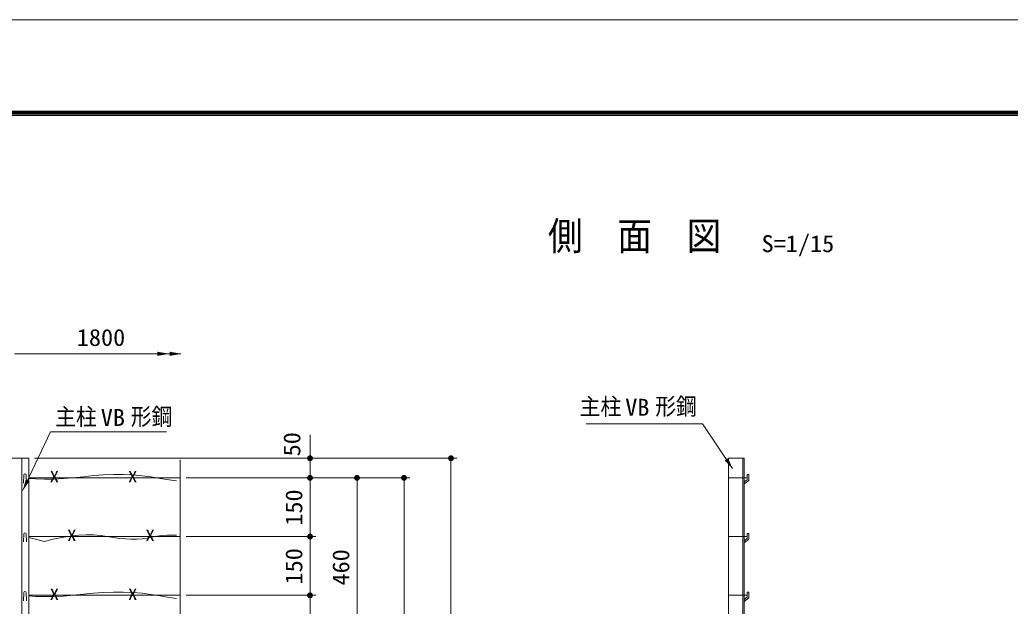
# Model space of a CAD drawing. Units: millimetres at full size. Extents: x -4455 to 4455, y -3150 to 3150.
# Drawn here: x -1412 to 1117, y 1653 to 3150 of the extents above; entities that cross this region are included whole.
import ezdxf
from ezdxf.enums import TextEntityAlignment as Align

# ---------------------------------------------------------------- set-up
doc = ezdxf.new("R2010")
doc.units = ezdxf.units.MM
doc.header["$LTSCALE"] = 20
for name, color, linetype, lineweight in [('0-0_1部材', 3, 'Continuous', 18), ('0-1_5寸法', 1, 'Continuous', 18), ('0-2_SUNPOU', 1, 'Continuous', 18), ('0-5_2網', 4, 'Continuous', 18), ('0-9_6文字', 3, 'Continuous', 18), ('0-E_0', 3, 'Continuous', 18), ('1-0_D-TTL', 7, 'Continuous', 18)]:
    doc.layers.add(name, color=color, linetype=linetype, lineweight=lineweight)
doc.styles.add('ＭＳ ゴシック', font='')
doc.styles.get('ＭＳ ゴシック').set_extended_font_data('MS Gothic')

# ---------------------------------------------------------------- blocks, each defined once
blk = doc.blocks.new('M1')
at = {"layer": '0-2_SUNPOU'}
blk.add_line((-5, 0), (-38.58, 0), dxfattribs=at)
for points in [[(0, 0), (-5, 0), (-4.96, 0.63)], [(0, 0), (-4.96, -0.63), (-5, 0)], [(0, 0), (-4.96, 0.63), (-4.84, 1.24)], [(0, 0), (-4.84, -1.24), (-4.96, -0.63)], [(0, 0), (-4.84, 1.24), (-4.65, 1.84)], [(0, 0), (-4.65, -1.84), (-4.84, -1.24)], [(0, 0), (-4.65, 1.84), (-4.38, 2.41)], [(0, 0), (-4.38, -2.41), (-4.65, -1.84)], [(0, 0), (-4.38, 2.41), (-4.05, 2.94)], [(0, 0), (-4.05, -2.94), (-4.38, -2.41)], [(0, 0), (-4.05, 2.94), (-3.64, 3.42)], [(0, 0), (-3.64, -3.42), (-4.05, -2.94)], [(0, 0), (-3.64, 3.42), (-3.19, 3.85)], [(0, 0), (-3.19, -3.85), (-3.64, -3.42)], [(0, 0), (-3.19, 3.85), (-2.68, 4.22)], [(0, 0), (-2.68, -4.22), (-3.19, -3.85)], [(0, 0), (-2.68, 4.22), (-2.13, 4.52)], [(0, 0), (-2.13, -4.52), (-2.68, -4.22)], [(0, 0), (-2.13, 4.52), (-1.55, 4.76)], [(0, 0), (-1.55, -4.76), (-2.13, -4.52)], [(0, 0), (-1.55, 4.76), (-0.94, 4.91)], [(0, 0), (-0.94, -4.91), (-1.55, -4.76)], [(0, 0), (-0.94, 4.91), (-0.31, 4.99)], [(0, 0), (-0.31, -4.99), (-0.94, -4.91)], [(0, 0), (-0.31, 4.99), (0.31, 4.99)], [(0, 0), (0.31, -4.99), (-0.31, -4.99)], [(0, 0), (0.31, 4.99), (0.94, 4.91)], [(0, 0), (0.94, 4.91), (1.55, 4.76)], [(0, 0), (1.55, 4.76), (2.13, 4.52)], [(0, 0), (2.13, 4.52), (2.68, 4.22)], [(0, 0), (2.68, 4.22), (3.19, 3.85)], [(0, 0), (3.19, 3.85), (3.64, 3.42)], [(0, 0), (3.64, 3.42), (4.05, 2.94)], [(0, 0), (4.05, 2.94), (4.38, 2.41)], [(0, 0), (4.38, 2.41), (4.65, 1.84)], [(0, 0), (4.65, 1.84), (4.84, 1.24)], [(0, 0), (4.84, 1.24), (4.96, 0.63)], [(0, 0), (4.96, 0.63), (5, 0)], [(0, 0), (0.94, -4.91), (0.31, -4.99)], [(0, 0), (1.55, -4.76), (0.94, -4.91)], [(0, 0), (2.13, -4.52), (1.55, -4.76)], [(0, 0), (2.68, -4.22), (2.13, -4.52)], [(0, 0), (3.19, -3.85), (2.68, -4.22)], [(0, 0), (3.64, -3.42), (3.19, -3.85)], [(0, 0), (4.05, -2.94), (3.64, -3.42)], [(0, 0), (4.38, -2.41), (4.05, -2.94)], [(0, 0), (4.65, -1.84), (4.38, -2.41)], [(0, 0), (4.84, -1.24), (4.65, -1.84)], [(0, 0), (4.96, -0.63), (4.84, -1.24)], [(0, 0), (5, 0), (4.96, -0.63)]]:
    blk.add_solid(points, dxfattribs=at)

msp = doc.modelspace()

# ---------------------------------------------------------------- linework, layer by layer
at = {"layer": '0-0_1部材', "color": 7}
for p, q in [((-1389.2, 2030.67), (-1462.2, 2030.67)), ((-1389.2, 2030.67), (-1389.2, -579.33)), ((398.03, 2030.67), (398.03, -579.33)), ((398.03, 2030.67), (438.03, 2030.67)), ((434.53, 2030.67), (434.53, -579.33)), ((438.03, 2030.67), (438.03, 20.67)), ((438.03, 1970.17), (445.49, 1975.93)), ((438.03, 1965.11), (449.49, 1973.97)), ((449.49, 1988.93), (449.49, 1973.97)), ((438.03, 1820.17), (445.49, 1825.93)), ((438.03, 1815.11), (449.49, 1823.97)), ((445.49, 1838.93), (445.49, 1825.93)), ((449.49, 1838.93), (445.49, 1838.93)), ((449.49, 1838.93), (449.49, 1823.97)), ((438.03, 1670.17), (445.49, 1675.93)), ((438.03, 1665.11), (449.49, 1673.97)), ((449.49, 1688.93), (449.49, 1673.97))]:
    msp.add_line(p, q, dxfattribs=at)
at = {"layer": '0-0_1部材'}
msp.add_line((-1406.7, 2030.67), (-1406.7, -579.33), dxfattribs=at)
at = {"layer": '0-0_1部材', "color": 4}
msp.add_line((-1002.38, 661.82), (-1002.38, 2026.65), dxfattribs=at)
at = {"layer": '0-0_1部材', "color": 1}
for p, q in [((-1389.2, 1980.67), (-1002.38, 1980.67)), ((445.49, 1980.67), (398.03, 1980.67)), ((-1389.2, 1830.67), (-1002.38, 1830.67)), ((445.49, 1830.67), (398.03, 1830.67)), ((-1389.2, 1680.67), (-1002.38, 1680.67)), ((445.49, 1680.67), (398.03, 1680.67))]:
    msp.add_line(p, q, dxfattribs=at)
for points in [[(-1389.2, 1979.02), (-1372.07, 1977.91), (-1348.9, 1977.32), (-1325.05, 1977.59), (-1300.53, 1978.72), (-1275.33, 1980.7), (-1249.45, 1983.55), (-1223.44, 1986.34), (-1197.87, 1988.18), (-1172.72, 1989.06), (-1148, 1988.98), (-1123.7, 1987.94), (-1099.83, 1985.94), (-1076.39, 1982.98), (-1053.37, 1979.07), (-1030.79, 1975.25), (-1011.99, 1972.98)], [(-1349.87, 1818.29), (-1368.22, 1823.31), (-1385.21, 1827.27), (-1389.2, 1828.01)], [(-1011.99, 1834.23), (-1020.82, 1834.42), (-1035.25, 1834.09), (-1049, 1833.08), (-1062.08, 1831.4), (-1074.48, 1829.05), (-1086.83, 1826.73), (-1099.74, 1825.14), (-1113.22, 1824.3), (-1127.25, 1824.19), (-1141.84, 1824.82), (-1157, 1826.18), (-1172.71, 1828.29), (-1188.99, 1831.13), (-1205.99, 1833.73), (-1223.88, 1835.14), (-1242.65, 1835.34), (-1262.32, 1834.34), (-1282.87, 1832.13), (-1304.32, 1828.72), (-1326.65, 1824.11), (-1349.87, 1818.29)], [(-1389.2, 1679.02), (-1372.07, 1677.91), (-1348.9, 1677.32), (-1325.05, 1677.59), (-1300.53, 1678.72), (-1275.33, 1680.7), (-1249.45, 1683.55), (-1223.44, 1686.34), (-1197.87, 1688.18), (-1172.72, 1689.06), (-1148, 1688.98), (-1123.7, 1687.94), (-1099.83, 1685.94), (-1076.39, 1682.98), (-1053.37, 1679.07), (-1030.79, 1675.25), (-1011.99, 1672.98)]]:
    msp.add_lwpolyline(points, dxfattribs=at)
at = {"layer": '0-0_1部材', "color": 7}
for points in [[(449.49, 1988.93), (445.49, 1988.93), (445.49, 1975.93)], [(449.49, 1688.93), (445.49, 1688.93), (445.49, 1675.93)]]:
    msp.add_lwpolyline(points, dxfattribs=at)
at = {"layer": '0-1_5寸法'}
for p, q in [((-1425.7, 2297.39), (-1032.4, 2297.39)), ((-1061.35, 2297.39), (-1000.86, 2297.39)), ((-670.81, 2060.67), (-670.81, 2090.67)), ((-1371.04, 2030.67), (-655.81, 2030.67)), ((-670.81, 1980.67), (-670.81, 2030.67)), ((-987.38, 1980.67), (-655.81, 1980.67)), ((-987.38, 1980.67), (-655.81, 1980.67)), ((-987.38, 1980.67), (-535.81, 1980.67)), ((-972.38, 1980.67), (-415.81, 1980.67)), ((-670.81, 1830.67), (-670.81, 1980.67)), ((-550.81, 1980.67), (-550.81, 1520.67)), ((-430.81, 1980.67), (-430.81, -279.33)), ((-670.81, 1950.67), (-670.81, 1920.67)), ((-987.38, 1830.67), (-655.81, 1830.67)), ((-987.38, 1830.67), (-655.81, 1830.67)), ((-670.81, 1680.67), (-670.81, 1830.67)), ((-670.81, 1710.67), (-670.81, 1740.67)), ((-987.38, 1680.67), (-655.81, 1680.67)), ((-987.38, 1680.67), (-655.81, 1680.67)), ((-670.81, 1520.67), (-670.81, 1680.67))]:
    msp.add_line(p, q, dxfattribs=at)
for points in [[(-1030.4, 2297.39), (-1060.4, 2292.18), (-1060.4, 2302.6)], [(-998.86, 2297.39), (-1028.86, 2292.18), (-1028.86, 2302.6)]]:
    msp.add_solid(points, dxfattribs=at)
at = {"layer": '0-5_2網', "color": 1}
for p, q in [((-1374.2, 2030.67), (-295.81, 2030.67)), ((-310.81, -579.33), (-310.81, 2030.67))]:
    msp.add_line(p, q, dxfattribs=at)
at = {"layer": '0-9_6文字', "color": 7}
for points in [[(34.6, 2118.48), (331.17, 2118.48), (407.96, 2004.66)], [(-1037.61, 2098.07), (-1333.89, 2098.07), (-1403.72, 1949.4)]]:
    msp.add_lwpolyline(points, dxfattribs=at)
for points in [[(409.07, 2003.01), (387.98, 2024.96), (396.62, 2030.79)], [(-1404.57, 1947.59), (-1396.53, 1976.96), (-1387.1, 1972.53)]]:
    msp.add_solid(points, dxfattribs=at)
at = {"layer": '0-E_0'}
for p, q in [((-1402.45, 1967.04), (-1401.7, 1987.54)), ((-1394.95, 1967.04), (-1395.7, 1987.54)), ((-1402.45, 1817.04), (-1401.7, 1837.54)), ((-1394.95, 1817.04), (-1395.7, 1837.54)), ((-1402.45, 1667.04), (-1401.7, 1687.54)), ((-1394.95, 1667.04), (-1395.7, 1687.54))]:
    msp.add_line(p, q, dxfattribs=at)
for centre in [(-1398.7, 1987.54), (-1398.7, 1837.54), (-1398.7, 1687.54)]:
    msp.add_arc(centre, 3, 0, 180, dxfattribs=at)
at = {"layer": '1-0_D-TTL', "color": 2}
msp.add_lwpolyline([(-4455.04, 3150.21), (4454.66, 3150.21), (4454.66, -3150.21), (-4455.04, -3150.21)], close=True, dxfattribs=at)
at = {"layer": '1-0_D-TTL'}
for points in [[(-4168.65, 2916.87), (4168.28, 2916.87), (4168.28, -2916.87), (-4168.65, -2916.87)], [(-4166, 2914.21), (4165.63, 2914.21), (4165.63, -2914.21), (-4166, -2914.21)], [(-4163.35, 2911.56), (4162.97, 2911.56), (4162.97, -2911.56), (-4163.35, -2911.56)], [(-4160.7, 2908.91), (4160.32, 2908.91), (4160.32, -2908.91), (-4160.7, -2908.91)], [(-4158.05, 2906.26), (4157.67, 2906.26), (4157.67, -2906.26), (-4158.05, -2906.26)]]:
    msp.add_lwpolyline(points, close=True, dxfattribs=at)

# ---------------------------------------------------------------- block references
at = {"layer": '0-1_5寸法', "xscale": 1.5, "yscale": 1.5}
for p, rotation in [((-670.81, 2030.67), 270), ((-670.81, 1980.67), 90), ((-670.81, 1980.67), 90), ((-550.81, 1980.67), 90), ((-430.81, 1980.67), 90), ((-670.81, 1830.67), 270), ((-670.81, 1830.67), 90), ((-670.81, 1680.67), 270), ((-670.81, 1680.67), 270)]:
    msp.add_blockref('M1', p, dxfattribs=dict(at, rotation=rotation))
at = {"layer": '0-5_2網', "xscale": 1.5, "yscale": 1.5, "rotation": 90}
msp.add_blockref('M1', (-310.81, 2030.67), dxfattribs=at)

# ---------------------------------------------------------------- texts
at = {"layer": '0-0_1部材', "color": 1, "style": 'ＭＳ ゴシック', "width": 1.2}
for p in [(-1335.52, 1960.39), (-1135.52, 1960.39), (-1291, 1810.39), (-1091, 1810.39), (-1335.52, 1660.39), (-1135.52, 1660.39)]:
    msp.add_text('X', height=28.89, dxfattribs=at).set_placement(p, align=Align.BOTTOM_LEFT)
at = {"layer": '0-1_5寸法', "color": 3, "style": 'ＭＳ ゴシック', "width": 1.05}
msp.add_text('1800', height=43.26, dxfattribs=at).set_placement((-1266.29, 2304.48), align=Align.BOTTOM_LEFT)
for s, p in [('50', (-682.51, 2035.53)), ('150', (-677.48, 1858.42)), ('150', (-677.48, 1708.42)), ('460', (-557.48, 1705.67))]:
    msp.add_text(s, height=43.26, rotation=90, dxfattribs=at).set_placement(p, align=Align.BOTTOM_LEFT)
at = {"layer": '0-9_6文字', "color": 7, "style": 'ＭＳ ゴシック', "width": 0.9}
msp.add_text('側\u3000面\u3000図', height=72.14, dxfattribs=at).set_placement((-63.23, 2540.58), align=Align.BOTTOM_LEFT)
at = {"layer": '0-9_6文字', "style": 'ＭＳ ゴシック'}
for s, width, p in [('S=1/15', 1.05, (482.36, 2544.03)), ('主柱', 0.9, (17.72, 2128.11)), ('VB', 1.05, (134.11, 2126.3)), ('形鋼', 0.9, (210.79, 2128.54)), ('主柱', 0.9, (-1321.61, 2101.99)), ('VB', 1.05, (-1205.21, 2100.18)), ('形鋼', 0.9, (-1128.53, 2102.43))]:
    msp.add_text(s, height=43.26, dxfattribs=dict(at, width=width)).set_placement(p, align=Align.BOTTOM_LEFT)

doc.saveas('drawing.dxf')
